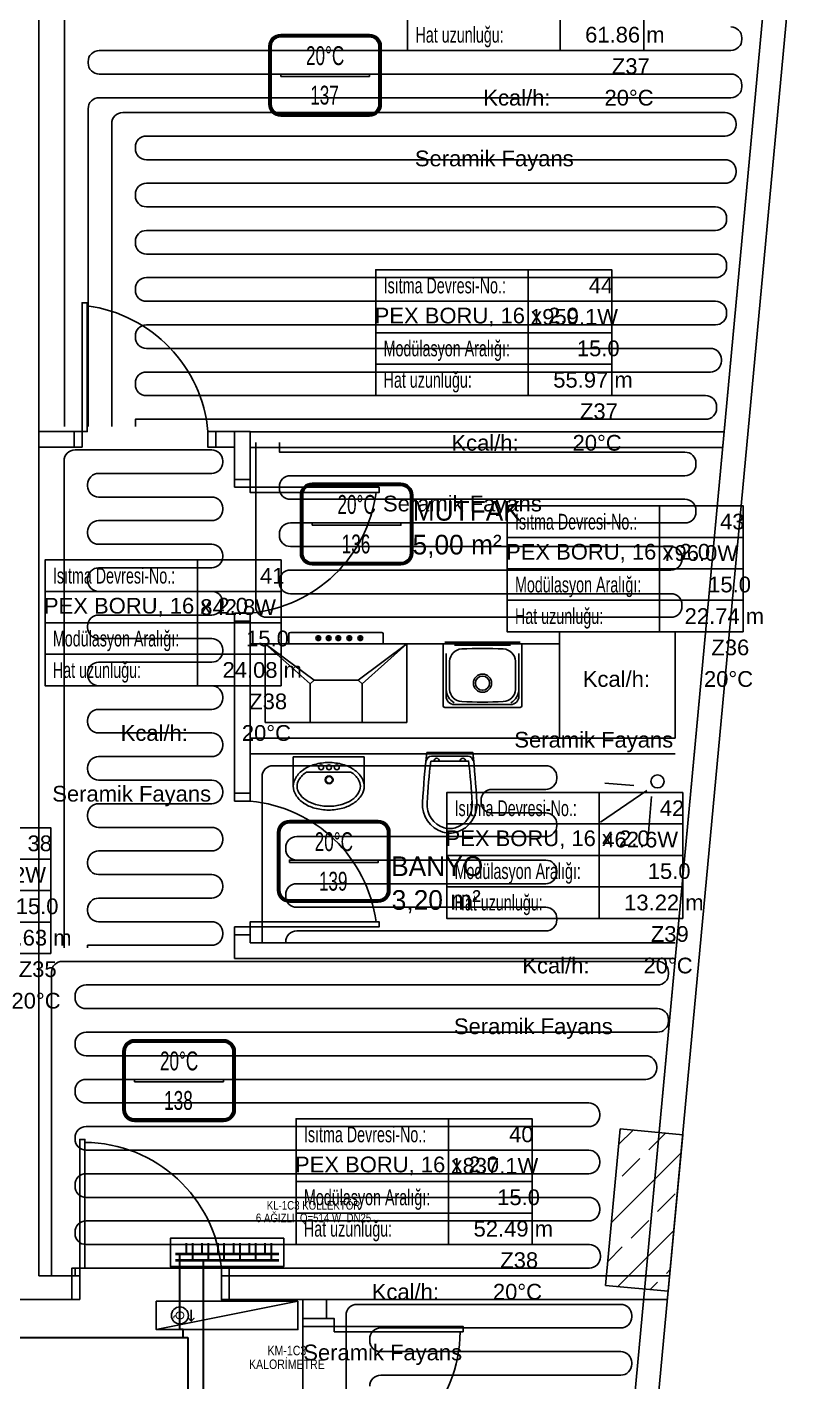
# Model space of a CAD drawing. Header units: centimetres. Extents: x 247996 to 315152, y -468471 to -440326.
# Drawn here: x 286351 to 286843, y -444133 to -443272 of the extents above; entities that cross this region are included whole.
import ezdxf
from ezdxf.enums import TextEntityAlignment as Align

# ---------------------------------------------------------------- set-up
doc = ezdxf.new("R2010")
doc.units = ezdxf.units.CM
doc.linetypes.add('ISITMA DONUS HATTI', pattern=[1.66, 1.57, -0.02, -0.07])
for name, color, linetype in [('SCOTT-MKDU0', 50, 'CONTINUOUS'), ('SCOTT-MTY-ISIKAYBIMAHAL', 2, 'CONTINUOUS'), ('SCOTT-MTY-KALORIMETRE', 6, 'Continuous'), ('SCOTT-MTY-KOLLETÖR', 7, 'CONTINUOUS'), ('SCOTT-MTY-PEX-BORU', 1, 'CONTINUOUS'), ('SCOTT-MTY-RADYATÖR', 2, 'CONTINUOUS'), ('SCOTT-MTY-SAYAC', 3, 'Continuous'), ('SCOTT-MTY-VANA', 1, 'Continuous')]:
    doc.layers.add(name, color=color, linetype=linetype)
doc.layers.add('SCOTT-MTY-ISITMA-DONUS-BORU', color=30, linetype='ISITMA DONUS HATTI', lineweight=30)
doc.layers.add('SCOTT-MTY-ISITMA-GIDIS-BORU', color=10, linetype='CONTINUOUS', lineweight=30)
doc.styles.add('MtXpl_Comic_Sans_MS', font='comic.ttf')
doc.styles.add('MTYCAPLT', font='arial.ttf')
doc.styles.add('ROTAS', font='arial.ttf')

# ---------------------------------------------------------------- blocks, each defined once
blk = doc.blocks.new('T-DOLAP')
blk.add_line((-45, -9), (45, 9))
blk.add_lwpolyline([(-45, -9), (45, -9), (45, 9), (-45, 9)], close=True)
blk = doc.blocks.new('T-KALORIMETRE')
for p, q in [((-10, 0), (-6, 0)), ((6, 0), (10, 0))]:
    blk.add_line(p, q)
blk.add_lwpolyline([(-4, 8), (4, 8), (2, 10), (4, 8), (2, 6)])
blk.add_circle((0, 0), 6)
at = {"style": 'ROTAS'}
blk.add_text('Q', height=6, dxfattribs=at).set_placement((0, 0), align=Align.MIDDLE_CENTER)
blk = doc.blocks.new('MTY-RADYATOR MAHAL0')
at = {"layer": 'SCOTT-MTY-ISIKAYBIMAHAL', "color": 2}
for points in [[(-35.71, 18.44), (-35.71, -18.44, 0.414214), (-28.21, -25.94), (28.21, -25.94, 0.414214), (35.71, -18.44), (35.71, 18.44, 0.414214), (28.21, 25.94), (-28.21, 25.94, 0.414214)], [(-34.21, 18.44), (-34.21, -18.44, 0.414214), (-28.21, -24.44), (28.21, -24.44, 0.414214), (34.21, -18.44), (34.21, 18.44, 0.414214), (28.21, 24.44), (-28.21, 24.44, 0.414214)]]:
    blk.add_lwpolyline(points, format="xyb", close=True, dxfattribs=at)
at = {"layer": 'SCOTT-MTY-ISIKAYBIMAHAL', "color": 4}
for points in [[(-35.21, 18.44), (-35.21, -18.44, 0.414214), (-28.21, -25.44), (28.21, -25.44, 0.414214), (35.21, -18.44), (35.21, 18.44, 0.414214), (28.21, 25.44), (-28.21, 25.44, 0.414214)], [(-34.71, 18.44), (-34.71, -18.44, 0.414214), (-28.21, -24.94), (28.21, -24.94, 0.414214), (34.71, -18.44), (34.71, 18.44, 0.414214), (28.21, 24.94), (-28.21, 24.94, 0.414214)]]:
    blk.add_lwpolyline(points, format="xyb", close=True, dxfattribs=at)
at = {"layer": 'SCOTT-MTY-ISIKAYBIMAHAL', "color": 2}
blk.add_lwpolyline([(-28.21, 0.75), (28.21, 0.75), (28.21, -0.75), (-28.21, -0.75)], close=True, dxfattribs=at)
at = {"layer": 'SCOTT-MTY-ISIKAYBIMAHAL', "color": 1, "style": 'MTYCAPLT', "width": 0.65}
for tag, p in [('MAHAL_001', (-14.86, 29.85)), ('NO_001', (-8.34, 6.72))]:
    blk.add_attdef(tag, p, '', height=12, rotation=359.99998, dxfattribs=at)
at = {"layer": 'SCOTT-MTY-ISIKAYBIMAHAL', "color": 4, "style": 'MTYCAPLT', "width": 0.65}
for tag, p in [('DERECE_001', (-22.83, -18.47)), ('ISIKAYBI_001', (-22.73, -41.1))]:
    blk.add_attdef(tag, p, '', height=12, rotation=359.99998, dxfattribs=at)
blk.add_attdef('ALAN', text='', height=12, rotation=359.99998, dxfattribs=at).set_placement((0, -50), align=Align.MIDDLE_CENTER)
blk = doc.blocks.new('MTY-ETIKET')
at = {"layer": 'SCOTT-MTY-RADYATÖR'}
for p, q in [((2.687, 0), (2.687, 8)), ((-7, 6), (8, 6)), ((-7, 4), (8, 4)), ((-7, 2), (8, 2))]:
    blk.add_line(p, q, dxfattribs=at)
blk.add_lwpolyline([(8, 0), (8, 8), (-7, 8), (-7, 0)], close=True, dxfattribs=at)
at = {"layer": 'SCOTT-MTY-RADYATÖR', "style": 'MTYCAPLT', "width": 0.65}
for s, p in [('Isıtma Devresi-No.:', (-6.5, 7)), ('Modülasyon Aralığı:', (-6.5, 3)), ('Hat uzunluğu:', (-6.5, 1))]:
    blk.add_text(s, height=1, rotation=359.99998, dxfattribs=at).set_placement(p, align=Align.MIDDLE_LEFT)
for tag, p in [('NO1_001', (5.8, 6.5)), ('AR_001', (6.25, 2.5)), ('UZ_001', (6.312, 0.509))]:
    blk.add_attdef(tag, p, '', height=1, rotation=359.99998, dxfattribs=at)
at = {"layer": 'SCOTT-MTY-RADYATÖR', "color": 2, "style": 'MTYCAPLT', "width": 0.65}
for tag, p in [('BORU_001', (-7.069, 4.59)), ('YER_001', (2.898, 4.5))]:
    blk.add_attdef(tag, p, '', height=1, dxfattribs=at)

msp = doc.modelspace()

# ---------------------------------------------------------------- linework, layer by layer
at = {"layer": 'SCOTT-MKDU0', "color": 8, "ltscale": 0.03}
for p, q in [((286455.97, -447327.49), (286843.21, -443160.12)), ((286843.21, -443160.12), (286455.97, -447327.49)), ((286728.64, -444230.95), (286828.2, -443159.51)), ((286743.97, -444065.95), (286828.2, -443159.51)), ((286358.41, -444065.95), (286358.41, -443220.92)), ((286358.41, -443220.92), (286358.41, -444065.95)), ((286358.41, -443529.07), (286381.45, -443529.07)), ((286465.85, -443529.07), (286492.73, -443529.07)), ((286482.73, -443529.07), (286482.73, -443564.54)), ((286492.73, -443529.07), (286492.73, -443567.85)), ((286492.73, -443529.2), (286793.85, -443529.2)), ((286358.41, -443539.07), (286380.85, -443539.07)), ((286465.85, -443539.07), (286482.73, -443539.07)), ((286492.73, -443539.2), (286792.92, -443539.2)), ((286482.73, -443644.54), (286482.73, -443764.07)), ((286492.73, -443644.54), (286492.73, -443764.07)), ((286517.21, -443657.76), (286517.21, -443664.06)), ((286576.21, -443656.76), (286518.21, -443656.76)), ((286535.67, -443659.44), (286535.67, -443658.92)), ((286536.29, -443658.92), (286535.67, -443658.92)), ((286535.67, -443662.01), (286535.67, -443659.44)), ((286535.67, -443662.01), (286536.29, -443662.01)), ((286536.29, -443659.44), (286536.29, -443658.92)), ((286536.29, -443662.01), (286536.29, -443659.44)), ((286542.25, -443659.44), (286542.25, -443658.92)), ((286542.87, -443658.92), (286542.25, -443658.92)), ((286542.25, -443662.01), (286542.25, -443659.44)), ((286542.25, -443662.01), (286542.87, -443662.01)), ((286542.87, -443659.44), (286542.87, -443658.92)), ((286542.87, -443662.01), (286542.87, -443659.44)), ((286548.4, -443659.44), (286548.4, -443658.92)), ((286548.4, -443658.92), (286549.02, -443658.92)), ((286548.4, -443662.01), (286548.4, -443659.44)), ((286548.4, -443662.01), (286549.02, -443662.01)), ((286549.02, -443659.44), (286549.02, -443658.92)), ((286549.02, -443662.01), (286549.02, -443659.44)), ((286555.4, -443658.92), (286556.02, -443658.92)), ((286555.4, -443659.44), (286555.4, -443658.94)), ((286555.4, -443662.01), (286555.4, -443659.44)), ((286555.4, -443662.01), (286556.02, -443662.01)), ((286556.02, -443659.44), (286556.02, -443658.92)), ((286556.02, -443662.01), (286556.02, -443659.44)), ((286562.39, -443658.92), (286563.01, -443658.92)), ((286562.39, -443659.44), (286562.39, -443658.94)), ((286562.39, -443662.01), (286562.39, -443659.44)), ((286562.39, -443662.01), (286563.01, -443662.01)), ((286563.01, -443659.44), (286563.01, -443658.92)), ((286563.01, -443662.01), (286563.01, -443659.44)), ((286577.21, -443664.06), (286577.21, -443657.76)), ((286664.28, -443663.05), (286616.28, -443663.05)), ((286689.11, -443724.07), (286689.11, -443656.39)), ((286689.11, -443656.39), (286762.73, -443656.39)), ((286762.73, -443656.39), (286762.73, -443724.07)), ((286492.73, -443664.07), (286689.11, -443664.07)), ((286689.11, -443664.07), (286492.73, -443664.07)), ((286689.11, -443664.07), (286492.73, -443664.07)), ((286530.72, -443689.56), (286502.22, -443664.06)), ((286502.22, -443664.06), (286533.22, -443687.06)), ((286592.22, -443664.06), (286502.22, -443664.06)), ((286502.22, -443664.06), (286502.22, -443714.06)), ((286561.22, -443687.06), (286592.22, -443664.06)), ((286592.22, -443664.06), (286563.72, -443689.56)), ((286592.22, -443664.06), (286592.22, -443714.06)), ((286615.28, -443664.05), (286615.28, -443703.48)), ((286617.13, -443670.2), (286617.13, -443697.33)), ((286658.13, -443664.9), (286622.43, -443664.9)), ((286663.43, -443697.33), (286663.43, -443670.2)), ((286665.28, -443703.48), (286665.28, -443664.05)), ((286616.28, -443704.48), (286664.28, -443704.48)), ((286622.43, -443702.63), (286658.13, -443702.63)), ((286502.22, -443714.06), (286530.72, -443714.06)), ((286592.22, -443714.06), (286563.72, -443714.06)), ((286492.73, -443724.07), (286762.73, -443724.07)), ((286762.73, -443724.07), (286689.11, -443724.07)), ((286492.73, -443734.07), (286762.73, -443734.07)), ((286520.05, -443735.96), (286565.08, -443735.96)), ((286520.05, -443754.62), (286520.05, -443735.96)), ((286565.08, -443754.62), (286565.08, -443735.96)), ((286492.73, -443744.07), (286492.73, -443764.07)), ((286528.51, -443745.59), (286556.62, -443745.59)), ((286744.77, -443757.26), (286715.19, -443777.47)), ((286736.35, -443754.01), (286717.97, -443752.6)), ((286747.55, -443761.16), (286745.59, -443786.53)), ((286482.73, -443844.07), (286482.73, -443864.07)), ((286492.73, -443840.76), (286492.73, -443854.07)), ((286492.73, -443840.76), (286492.73, -443854.07)), ((286492.73, -443854.07), (286762.73, -443854.07)), ((286482.73, -443864.07), (286762.73, -443864.07)), ((286718.45, -444071.99), (286727.7, -443972.41)), ((286726.77, -443982.41), (286736, -443973.19)), ((286727.7, -443972.41), (286767.53, -443976.12)), ((286745.91, -443985.73), (286756.54, -443975.09)), ((286767.53, -443976.12), (286758.27, -444075.69)), ((286722.17, -444031.92), (286766.46, -443987.63)), ((286729.07, -444002.56), (286740.29, -443991.34)), ((286751.52, -444025.01), (286762.75, -444013.79)), ((286734.68, -444041.85), (286745.91, -444030.63)), ((286726.27, -444072.71), (286761.86, -444037.13)), ((286719.87, -444056.67), (286729.07, -444047.47)), ((286358.41, -444065.95), (286384.35, -444065.95)), ((286358.41, -444065.95), (286384.35, -444065.95)), ((286474.35, -444065.95), (286759.04, -444065.95)), ((286474.35, -444065.95), (286743.97, -444065.95)), ((286757.13, -444064.3), (286759.56, -444061.88)), ((286758.27, -444075.69), (286718.45, -444071.99)), ((286746.81, -444074.62), (286751.52, -444069.92)), ((286317.95, -444080.95), (286384.35, -444080.95)), ((286384.35, -444080.95), (286317.95, -444080.95)), ((286474.35, -444080.95), (286757.64, -444080.95)), ((286526.1, -444080.95), (286474.35, -444080.95)), ((286526.1, -444098.04), (286526.1, -444080.95)), ((286526.1, -444230.95), (286526.1, -444080.95)), ((286541.1, -444093.04), (286541.1, -444080.95))]:
    msp.add_line(p, q, dxfattribs=at)
for points in [[(286385.85, -443529.07), (286389.16, -443529.07), (286389.16, -443447.21), (286385.85, -443447.21)], [(286492.73, -443564.54), (286492.73, -443567.85), (286574.6, -443567.85), (286574.6, -443564.54)], [(286492.73, -443844.07), (286492.73, -443840.76), (286574.6, -443840.76), (286574.6, -443844.07)], [(286384.35, -444060.95), (286387.67, -444060.95), (286387.67, -443979.08), (286384.35, -443979.08)], [(286384.35, -444060.95), (286387.67, -444060.95), (286387.67, -443979.08), (286384.35, -443979.08)], [(286384.35, -444060.95), (286387.67, -444060.95), (286387.67, -443979.08), (286384.35, -443979.08)], [(286546.1, -444098.04), (286546.1, -444101.36), (286627.97, -444101.36), (286627.97, -444098.04)], [(286546.1, -444098.04), (286546.1, -444101.36), (286627.97, -444101.36), (286627.97, -444098.04)], [(286546.1, -444098.04), (286546.1, -444101.36), (286627.97, -444101.36), (286627.97, -444098.04)]]:
    msp.add_lwpolyline(points, close=True, dxfattribs=at)
for points in [[(286385.85, -443539.07), (286380.85, -443539.07), (286380.85, -443529.07), (286385.85, -443529.07), (286385.85, -443539.07)], [(286470.85, -443539.07), (286465.85, -443539.07), (286465.85, -443529.07), (286470.85, -443529.07), (286470.85, -443539.07)], [(286482.73, -443564.54), (286482.73, -443559.54), (286492.73, -443559.54), (286492.73, -443564.54), (286482.73, -443564.54)], [(286482.73, -443649.54), (286482.73, -443644.54), (286492.73, -443644.54), (286492.73, -443649.54), (286482.73, -443649.54)], [(286482.73, -443759.07), (286482.73, -443764.07), (286492.73, -443764.07), (286492.73, -443759.07), (286482.73, -443759.07)], [(286482.73, -443844.07), (286482.73, -443849.07), (286492.73, -443849.07), (286492.73, -443844.07), (286482.73, -443844.07)], [(286384.35, -444080.95), (286379.35, -444080.95), (286379.35, -444060.95), (286384.35, -444060.95), (286384.35, -444080.95)], [(286384.35, -444080.95), (286379.35, -444080.95), (286379.35, -444060.95), (286384.35, -444060.95), (286384.35, -444080.95)], [(286384.35, -444080.95), (286379.35, -444080.95), (286379.35, -444060.95), (286384.35, -444060.95), (286384.35, -444080.95)], [(286479.35, -444080.95), (286474.35, -444080.95), (286474.35, -444060.95), (286479.35, -444060.95), (286479.35, -444080.95)], [(286479.35, -444080.95), (286474.35, -444080.95), (286474.35, -444060.95), (286479.35, -444060.95), (286479.35, -444080.95)], [(286479.35, -444080.95), (286474.35, -444080.95), (286474.35, -444060.95), (286479.35, -444060.95), (286479.35, -444080.95)], [(286526.1, -444098.04), (286526.1, -444093.04), (286546.1, -444093.04), (286546.1, -444098.04), (286526.1, -444098.04)], [(286526.1, -444098.04), (286526.1, -444093.04), (286546.1, -444093.04), (286546.1, -444098.04), (286526.1, -444098.04)], [(286526.1, -444098.04), (286526.1, -444093.04), (286546.1, -444093.04), (286546.1, -444098.04), (286526.1, -444098.04)]]:
    msp.add_lwpolyline(points, dxfattribs=at)
for points in [[(286604.85, -443733.04, 0.01664), (286602.23, -443764.87, 0.351622), (286615.02, -443783.79, 0.068714), (286619.44, -443784.4, 0.068714), (286623.86, -443783.79, 0.351622), (286636.65, -443764.87, 0.01664), (286634.03, -443733.04)], [(286607.42, -443738.6, 0.016866), (286605.11, -443765.06, 0.351778), (286615.83, -443781.03, 0.068022), (286619.44, -443781.52, 0.068022), (286623.05, -443781.03, 0.351778), (286633.77, -443765.06, 0.016866), (286631.46, -443738.6)]]:
    msp.add_lwpolyline(points, format="xyb", close=True, dxfattribs=at)
msp.add_lwpolyline([(286634.31, -443738.49, 0.389191), (286630.96, -443735.41), (286619.44, -443735.41), (286607.92, -443735.41, 0.389191), (286604.57, -443738.49, 0.389191)], format="xyb", dxfattribs=at)
for centre, radius in [((286537.72, -443742.56), 1.56), ((286542.76, -443742.56), 1.56), ((286547.68, -443742.56), 1.56), ((286542.81, -443750.5), 2.52), ((286542.81, -443750.5), 2.12), ((286751.46, -443751.51, 51), 4.14)]:
    msp.add_circle(centre, radius, dxfattribs=at)
for centre, radius, start, end in [((286377.28, -443537.3), 88.95, 5.30809, 82.32526), ((286484.5, -443555.97), 88.95, 275.30809, 352.32526), ((286518.21, -443657.76), 1, 90, 180), ((286535.95, -443660.45), 1.54, 100.53795, 259.42462), ((286535.95, -443660.45), 1.54, 282.62331, 77.3765), ((286542.54, -443660.45), 1.54, 100.53795, 259.42462), ((286542.54, -443660.45), 1.54, 282.62331, 77.3765), ((286548.69, -443660.45), 1.54, 100.53795, 259.42462), ((286548.69, -443660.45), 1.54, 282.62331, 77.3765), ((286555.68, -443660.45), 1.54, 100.53795, 259.42462), ((286555.68, -443660.45), 1.54, 282.62331, 77.3765), ((286562.67, -443660.45), 1.54, 100.53795, 259.42462), ((286562.67, -443660.45), 1.54, 282.62331, 77.3765), ((286576.21, -443657.76), 1, 0, 90), ((286540.05, -443763.94), 24.08, 105.51757, 123.83466), ((286542.57, -443772.99), 33.47, 90, 105.51757), ((286542.57, -443772.99), 33.47, 74.48243, 90), ((286545.08, -443763.94), 24.08, 56.16534, 74.48243), ((286611.14, -443738.6), 1.78, 0, 180), ((286627.75, -443738.6), 1.78, 0, 180), ((286530.38, -443754.62), 10.33, 148.28659, 180), ((286536.22, -443758.22), 17.19, 123.83466, 148.28659), ((286536.22, -443758.22), 14.8, 121.37674, 148.28659), ((286548.91, -443758.22), 14.8, 31.71341, 58.62326), ((286548.91, -443758.22), 17.19, 31.71341, 56.16534), ((286554.75, -443754.62), 10.33, 0, 31.71341), ((286530.38, -443754.62), 10.33, 180, 211.71341), ((286530.38, -443754.62), 7.93, 148.28659, 180), ((286530.38, -443754.62), 7.93, 180, 211.71341), ((286554.75, -443754.62), 7.93, 0, 31.71341), ((286554.75, -443754.62), 7.93, 328.28659, 0), ((286554.75, -443754.62), 10.33, 328.28659, 0), ((286484.5, -443852.64), 88.95, 7.67474, 84.69191), ((286536.22, -443751.01), 17.19, 211.71341, 236.16534), ((286536.22, -443751.01), 14.8, 211.71341, 236.16534), ((286540.05, -443745.29), 24.08, 236.16534, 254.48243), ((286540.05, -443745.29), 21.68, 236.16534, 254.48243), ((286542.57, -443736.24), 31.07, 254.48243, 270), ((286542.57, -443736.24), 31.07, 270, 285.51757), ((286545.08, -443745.29), 21.68, 285.51757, 303.83466), ((286545.08, -443745.29), 24.08, 285.51757, 303.83466), ((286548.91, -443751.01), 14.8, 303.83466, 328.28659), ((286548.91, -443751.01), 17.19, 303.83466, 328.28659), ((286542.57, -443736.24), 33.47, 254.48243, 270), ((286542.57, -443736.24), 33.47, 270, 285.51757), ((286387.1, -444068.61), 87.59, 5.01909, 89.63134), ((286387.1, -444068.61), 87.59, 5.01909, 89.63134), ((286387.1, -444068.61), 87.59, 5.01909, 89.63134), ((286538.44, -444100.79), 87.59, 275.01909, 359.63134), ((286538.44, -444100.79), 87.59, 275.01909, 359.63134), ((286538.44, -444100.79), 87.59, 275.01909, 359.63134)]:
    msp.add_arc(centre, radius, start, end, dxfattribs=at)
for centre, major_axis, start_param, end_param in [((286627.4, -443675.31), (5.66, -5.66), 2.395934, 3.900021), ((286640.28, -443999.3), (332.25, 0), 1.531058, 1.610536), ((286653.16, -443675.31), (5.66, -5.66), 0.812368, 2.316455), ((286951.53, -443684.05), (-234.94, -234.94), 5.470817, 5.524757), ((286329.03, -443684.05), (234.94, -234.94), 0.758428, 0.812368), ((286640.28, -443689.05), (-4.07, -4.07), 3.926991, 10.210176), ((286640.28, -443689.05), (-3.18, -3.18), 3.926991, 10.210176), ((286622.43, -443697.33), (-3.75, -3.75), 5.497787, 7.068583), ((286627.28, -443692.81), (-7.14, -7.14), 5.524757, 6.541187), ((286627.4, -443692.8), (-5.66, -5.66), 5.524757, 7.028844), ((286653.16, -443692.8), (-5.66, -5.66), 0.825137, 2.329224), ((286658.13, -443697.33), (3.75, -3.75), -0.785398, 0.785398), ((286653.28, -443692.81), (7.14, -7.14), -0.258001, 0.758428), ((286616.28, -443703.48), (0.707, -0.707), 3.926991, 5.497787), ((286640.28, -443368.8), (332.25, 0), 4.67265, 4.752129), ((286664.28, -443703.48), (0.707, -0.707), -0.785398, 0.785398)]:
    msp.add_ellipse(centre, major_axis=major_axis, ratio=1, start_param=start_param, end_param=end_param, dxfattribs=at)
at = {"layer": 'SCOTT-MKDU0', "color": 8, "ltscale": 0.03, "invisible_edges": 4}
for points in [[(286533.22, -443687.06), (286561.22, -443687.06), (286563.72, -443689.56), (286530.72, -443689.56)], [(286563.72, -443714.06), (286530.72, -443714.06), (286530.72, -443689.56), (286563.72, -443689.56)]]:
    msp.add_3dface(points, dxfattribs=at)
at = {"layer": 'SCOTT-MTY-ISITMA-DONUS-BORU', "const_width": 1.6}
msp.add_lwpolyline([(286511, -444052), (286445, -444052)], dxfattribs=at)
at = {"layer": 'SCOTT-MTY-ISITMA-DONUS-BORU'}
for points in [[(286452, -444045), (286452, -444052)], [(286462, -444045), (286462, -444052)], [(286472, -444045), (286472, -444052)], [(286482, -444045), (286482, -444052)], [(286492, -444045), (286492, -444052)], [(286502, -444045), (286502, -444052)], [(286448, -444082), (286448, -444052)], [(286448, -444100), (286448, -444082)], [(286450, -444105), (286450, -444100), (286448, -444100)], [(286153, -444105), (286450, -444105)], [(286450, -444105), (286453, -444105), (286453, -444211)]]:
    msp.add_lwpolyline(points, dxfattribs=at)
at = {"layer": 'SCOTT-MTY-ISITMA-GIDIS-BORU'}
for points in [[(286456, -444045), (286456, -444056)], [(286466, -444045), (286466, -444056)], [(286476, -444045), (286476, -444056)], [(286486, -444045), (286486, -444056)], [(286496, -444045), (286496, -444056)], [(286506, -444045), (286506, -444056)], [(286463, -444082), (286463, -444056)], [(286463, -444100), (286463, -444082)], [(286440, -444205), (286463, -444205), (286463, -444100)]]:
    msp.add_lwpolyline(points, dxfattribs=at)
at = {"layer": 'SCOTT-MTY-ISITMA-GIDIS-BORU', "const_width": 1.6}
msp.add_lwpolyline([(286511, -444056), (286445, -444056)], dxfattribs=at)
at = {"layer": 'SCOTT-MTY-KOLLETÖR'}
msp.add_lwpolyline([(286514, -444042), (286442, -444042), (286442, -444060), (286514, -444060)], close=True, dxfattribs=at)
at = {"layer": 'SCOTT-MTY-PEX-BORU'}
for points in [[(286374.7, -443525.95), (286374.7, -443239.46, -0.414214)], [(286798.08, -443271.82, -0.414214), (286805.08, -443278.82), (286805.08, -443279.82, -0.414214), (286798.08, -443286.82), (286396.7, -443286.82, 0.414214), (286389.7, -443293.82), (286389.7, -443294.82, 0.414214), (286396.7, -443301.82), (286798.08, -443301.82, -0.414214), (286805.08, -443308.82), (286805.08, -443309.82, -0.414214), (286798.08, -443316.82), (286396.7, -443316.82, 0.414214), (286389.7, -443323.82), (286389.7, -443525.95)], [(286404.7, -443525.95), (286404.7, -443333.24, -0.414214), (286411.7, -443326.24), (286794.37, -443326.24, -0.414214), (286801.37, -443333.24), (286801.37, -443334.24, -0.414214), (286794.37, -443341.24), (286426.7, -443341.24, 0.414214), (286419.7, -443348.24), (286419.7, -443349.24, 0.414214), (286426.7, -443356.24), (286794.37, -443356.24, -0.414214), (286801.37, -443363.24), (286801.37, -443364.24, -0.414214), (286794.37, -443371.24), (286426.7, -443371.24, 0.414214), (286419.7, -443378.24), (286419.7, -443379.24, 0.414214), (286426.7, -443386.24), (286788.35, -443386.24, -0.414214), (286795.35, -443393.24), (286795.35, -443394.24, -0.414214), (286788.35, -443401.24), (286426.7, -443401.24, 0.414214), (286419.7, -443408.24), (286419.7, -443409.24, 0.414214), (286426.7, -443416.24), (286788.35, -443416.24, -0.414214), (286795.35, -443423.24), (286795.35, -443424.24, -0.414214), (286788.35, -443431.24), (286426.7, -443431.24, 0.414214), (286419.7, -443438.24), (286419.7, -443439.24, 0.414214), (286426.7, -443446.24), (286788.35, -443446.24, -0.414214), (286795.35, -443453.24), (286795.35, -443454.24, -0.414214), (286788.35, -443461.24), (286426.7, -443461.24, 0.414214), (286419.7, -443468.24), (286419.7, -443469.24, 0.414214), (286426.7, -443476.24), (286785.11, -443476.24, -0.414214), (286792.11, -443483.24), (286792.11, -443484.24, -0.414214), (286785.11, -443491.24), (286426.7, -443491.24, 0.414214), (286419.7, -443498.24), (286419.7, -443499.24, 0.414214), (286426.7, -443506.24), (286782.01, -443506.24, -0.414214), (286789.01, -443513.24), (286789.01, -443514.24, -0.414214), (286782.01, -443521.24), (286419.7, -443521.24), (286419.7, -443525.95)], [(286374.38, -443857.37), (286374.38, -443547.72, -0.414214), (286381.38, -443540.72), (286468.23, -443540.72, -0.414214), (286475.23, -443547.72), (286475.23, -443548.72, -0.414214), (286468.23, -443555.72), (286396.38, -443555.72, 0.414214), (286389.38, -443562.72), (286389.38, -443563.72, 0.414214), (286396.38, -443570.72), (286468.23, -443570.72, -0.414214), (286475.23, -443577.72), (286475.23, -443578.72, -0.414214), (286468.23, -443585.72), (286396.38, -443585.72, 0.414214), (286389.38, -443592.72), (286389.38, -443593.72, 0.414214), (286396.38, -443600.72), (286468.23, -443600.72, -0.414214), (286475.23, -443607.72), (286475.23, -443608.72, -0.414214), (286468.23, -443615.72), (286396.38, -443615.72, 0.414214), (286389.38, -443622.72), (286389.38, -443623.72, 0.414214), (286396.38, -443630.72), (286468.23, -443630.72, -0.414214), (286475.23, -443637.72), (286475.23, -443638.72, -0.414214), (286468.23, -443645.72), (286396.38, -443645.72, 0.414214), (286389.38, -443652.72), (286389.38, -443653.72, 0.414214), (286396.38, -443660.72), (286468.23, -443660.72, -0.414214), (286475.23, -443667.72), (286475.23, -443668.72, -0.414214), (286468.23, -443675.72), (286396.38, -443675.72, 0.414214), (286389.38, -443682.72), (286389.38, -443683.72, 0.414214), (286396.38, -443690.72), (286468.23, -443690.72, -0.414214), (286475.23, -443697.72), (286475.23, -443698.72, -0.414214), (286468.23, -443705.72), (286396.38, -443705.72, 0.414214), (286389.38, -443712.72), (286389.38, -443713.72, 0.414214), (286396.38, -443720.72), (286468.23, -443720.72, -0.414214), (286475.23, -443727.72), (286475.23, -443728.72, -0.414214), (286468.23, -443735.72), (286396.38, -443735.72, 0.414214), (286389.38, -443742.72), (286389.38, -443743.72, 0.414214), (286396.38, -443750.72), (286468.23, -443750.72, -0.414214), (286475.23, -443757.72), (286475.23, -443758.72, -0.414214), (286468.23, -443765.72), (286396.38, -443765.72, 0.414214), (286389.38, -443772.72), (286389.38, -443773.72, 0.414214), (286396.38, -443780.72), (286468.23, -443780.72, -0.414214), (286475.23, -443787.72), (286475.23, -443788.72, -0.414214), (286468.23, -443795.72), (286396.38, -443795.72, 0.414214), (286389.38, -443802.72), (286389.38, -443803.72, 0.414214), (286396.38, -443810.72), (286468.23, -443810.72, -0.414214), (286475.23, -443817.72), (286475.23, -443818.72, -0.414214), (286468.23, -443825.72), (286396.38, -443825.72, 0.414214), (286389.38, -443832.72), (286389.38, -443833.72, 0.414214), (286396.38, -443840.72), (286468.23, -443840.72, -0.414214), (286475.23, -443847.72), (286475.23, -443848.72, -0.414214), (286468.23, -443855.72), (286389.38, -443855.72), (286389.38, -443857.37)], [(286496.2, -443536.07), (286496.2, -443640.17, 0.414214), (286503.2, -443647.17), (286760, -443647.17, 0.414214), (286767, -443640.17), (286767, -443639.17, 0.414214), (286760, -443632.17), (286518.2, -443632.17, -0.414214), (286511.2, -443625.17), (286511.2, -443624.17, -0.414214), (286518.2, -443617.17), (286760, -443617.17, 0.414214), (286767, -443610.17), (286767, -443609.17, 0.414214), (286760, -443602.17), (286518.2, -443602.17, -0.414214), (286511.2, -443595.17), (286511.2, -443594.17, -0.414214), (286518.2, -443587.17), (286768.92, -443587.17, 0.414214), (286775.92, -443580.17), (286775.92, -443579.17, 0.414214), (286768.92, -443572.17), (286518.2, -443572.17, -0.414214), (286511.2, -443565.17), (286511.2, -443564.17, -0.414214), (286518.2, -443557.17), (286768.92, -443557.17, 0.414214), (286775.92, -443550.17), (286775.92, -443549.17, 0.414214), (286768.92, -443542.17), (286511.2, -443542.17), (286511.2, -443536.07)], [(286500.23, -443854.07), (286500.23, -443748.57, -0.414214), (286507.23, -443741.57), (286680.51, -443741.57, -0.414214), (286687.51, -443748.57), (286687.51, -443749.57, -0.414214), (286680.51, -443756.57), (286646.38, -443756.57, 0.414214), (286639.38, -443763.57), (286639.38, -443764.57, 0.414214), (286646.38, -443771.57), (286680.51, -443771.57, -0.414214), (286687.51, -443778.57), (286687.51, -443779.57, -0.414214), (286680.51, -443786.57), (286522.23, -443786.57, 0.414214), (286515.23, -443793.57), (286515.23, -443794.57, 0.414214), (286522.23, -443801.57), (286680.51, -443801.57, -0.414214), (286687.51, -443808.57), (286687.51, -443809.57, -0.414214), (286680.51, -443816.57), (286522.23, -443816.57, 0.414214), (286515.23, -443823.57), (286515.23, -443824.57, 0.414214), (286522.23, -443831.57), (286680.51, -443831.57, -0.414214), (286687.51, -443838.57), (286687.51, -443839.57, -0.414214), (286680.51, -443846.57), (286522.23, -443846.57, 0.414214), (286515.23, -443853.57), (286515.23, -443854.07)], [(286366.4, -444065.95), (286366.4, -443872.95, -0.414214), (286373.4, -443865.95), (286751.47, -443865.95, -0.414214), (286758.47, -443872.95), (286758.47, -443873.95, -0.414214), (286751.47, -443880.95), (286388.4, -443880.95, 0.414214), (286381.4, -443887.95), (286381.4, -443888.95, 0.414214), (286388.4, -443895.95), (286751.47, -443895.95, -0.414214), (286758.47, -443902.95), (286758.47, -443903.95, -0.414214), (286751.47, -443910.95), (286388.4, -443910.95, 0.414214), (286381.4, -443917.95), (286381.4, -443918.95, 0.414214), (286388.4, -443925.95), (286743.96, -443925.95, -0.414214), (286750.96, -443932.95), (286750.96, -443933.95, -0.414214), (286743.96, -443940.95), (286388.4, -443940.95, 0.414214), (286381.4, -443947.95), (286381.4, -443948.95, 0.414214), (286388.4, -443955.95), (286707.74, -443955.95, -0.414214), (286714.74, -443962.95), (286714.74, -443963.95, -0.414214), (286707.74, -443970.95), (286388.4, -443970.95, 0.414214), (286381.4, -443977.95), (286381.4, -443978.95, 0.414214), (286388.4, -443985.95), (286707.74, -443985.95, -0.414214), (286714.74, -443992.95), (286714.74, -443993.95, -0.414214), (286707.74, -444000.95), (286388.4, -444000.95, 0.414214), (286381.4, -444007.95), (286381.4, -444008.95, 0.414214), (286388.4, -444015.95), (286707.74, -444015.95, -0.414214), (286714.74, -444022.95), (286714.74, -444023.95, -0.414214), (286707.74, -444030.95), (286388.4, -444030.95, 0.414214), (286381.4, -444037.95), (286381.4, -444038.95, 0.414214), (286388.4, -444045.95), (286708.2, -444045.95, -0.414214), (286715.2, -444052.95), (286715.2, -444053.95, -0.414214), (286708.2, -444060.95), (286381.4, -444060.95), (286381.4, -444065.95)], [(286553.6, -444783.22), (286553.6, -444091.02, -0.414214), (286560.6, -444084.02), (286728.08, -444084.02, -0.414214), (286735.08, -444091.02), (286735.08, -444092.02, -0.414214), (286728.08, -444099.02), (286575.6, -444099.02, 0.414214), (286568.6, -444106.02), (286568.6, -444107.02, 0.414214), (286575.6, -444114.02), (286728.08, -444114.02, -0.414214), (286735.08, -444121.02), (286735.08, -444122.02, -0.414214), (286728.08, -444129.02), (286575.6, -444129.02, 0.414214), (286568.6, -444136.02)]]:
    msp.add_lwpolyline(points, format="xyb", dxfattribs=at)

# ---------------------------------------------------------------- block references
at = {"layer": 'SCOTT-MTY-KALORIMETRE', "xscale": 0.9, "yscale": 0.9, "rotation": 270}
msp.add_blockref('T-KALORIMETRE', (286448, -444091), dxfattribs=at)
at = {"layer": 'SCOTT-MTY-SAYAC', "rotation": 180}
msp.add_blockref('T-DOLAP', (286478, -444091), dxfattribs=at)
at = {"layer": 'SCOTT-MTY-VANA'}
ref = msp.add_blockref('MTY-ETIKET', (286662.71, -443286.82), dxfattribs=dict(at, xscale=10, yscale=10))
ref.add_attrib('UZ_001', '61.86 m', (286705.48, -443281.76), dxfattribs={"layer": 'SCOTT-MTY-RADYATÖR', "height": 10, "rotation": 359.99998, "style": 'MTYCAPLT'})
ref.add_attrib('AR_001', '15.0', (286720.47, -443261.76), dxfattribs={"layer": 'SCOTT-MTY-RADYATÖR', "height": 10, "rotation": 359.99998, "style": 'MTYCAPLT'})
ref.add_attrib('NO1_001', '45', (286727.97, -443221.74), dxfattribs={"layer": 'SCOTT-MTY-RADYATÖR', "height": 10, "rotation": 359.99998, "style": 'MTYCAPLT'})
ref.add_attrib('BORU_001', 'PEX BORU, 16 x 2.0', (286592.02, -443240.92), dxfattribs={"layer": 'SCOTT-MTY-RADYATÖR', "height": 10, "style": 'MTYCAPLT'})
ref.add_attrib('NO_001', 'Z37', (286722.47, -443301.75), dxfattribs={"layer": 'SCOTT-MTY-RADYATÖR', "height": 10, "style": 'MTYCAPLT'})
ref.add_attrib('DERECE_001', '20%%DC', (286717.78, -443321.82), dxfattribs={"layer": 'SCOTT-MTY-RADYATÖR', "height": 10, "style": 'MTYCAPLT'})
ref.add_attrib('KCAL/H:_001', 'Kcal/h:', (286640.78, -443321.82), dxfattribs={"layer": 'SCOTT-MTY-RADYATÖR', "height": 10, "style": 'MTYCAPLT'})
ref.add_attrib('MALZEMECINSI_001', 'Seramik Fayans', (286597.3, -443360.44), dxfattribs={"layer": 'SCOTT-MTY-RADYATÖR', "height": 10, "style": 'MTYCAPLT'})
ref.add_attrib('YER_001', '2165.1W', (286691.44, -443241.76), dxfattribs={"layer": 'SCOTT-MTY-RADYATÖR', "height": 10, "style": 'MTYCAPLT'})
ref = msp.add_blockref('MTY-RADYATOR MAHAL0', (286540.24, -443302.57), dxfattribs=dict(at, xscale=-1, rotation=180))
ref.add_attrib('DERECE_001', '20%%DC', (286528.12, -443296.1), dxfattribs={"layer": 'SCOTT-MTY-ISIKAYBIMAHAL', "color": 4, "height": 12, "rotation": 0.00002, "style": 'MTYCAPLT', "width": 0.65})
ref.add_attrib('NO_001', '137', (286530.8, -443321.21), dxfattribs={"layer": 'SCOTT-MTY-ISIKAYBIMAHAL', "color": 1, "height": 12, "rotation": 0.00002, "style": 'MTYCAPLT', "width": 0.65})
ref = msp.add_blockref('MTY-ETIKET', (286642.45, -443506.24), dxfattribs=dict(at, xscale=10, yscale=10))
ref.add_attrib('UZ_001', '55.97 m', (286685.23, -443501.18), dxfattribs={"layer": 'SCOTT-MTY-RADYATÖR', "height": 10, "rotation": 359.99998, "style": 'MTYCAPLT'})
ref.add_attrib('AR_001', '15.0', (286700.22, -443481.18), dxfattribs={"layer": 'SCOTT-MTY-RADYATÖR', "height": 10, "rotation": 359.99998, "style": 'MTYCAPLT'})
ref.add_attrib('NO1_001', '44', (286707.79, -443441.24), dxfattribs={"layer": 'SCOTT-MTY-RADYATÖR', "height": 10, "rotation": 359.99998, "style": 'MTYCAPLT'})
ref.add_attrib('BORU_001', 'PEX BORU, 16 x 2.0', (286571.76, -443460.34), dxfattribs={"layer": 'SCOTT-MTY-RADYATÖR', "height": 10, "style": 'MTYCAPLT'})
ref.add_attrib('NO_001', 'Z37', (286702.22, -443521.17), dxfattribs={"layer": 'SCOTT-MTY-RADYATÖR', "height": 10, "style": 'MTYCAPLT'})
ref.add_attrib('DERECE_001', '20%%DC', (286697.52, -443541.24), dxfattribs={"layer": 'SCOTT-MTY-RADYATÖR', "height": 10, "style": 'MTYCAPLT'})
ref.add_attrib('KCAL/H:_001', 'Kcal/h:', (286620.53, -443541.24), dxfattribs={"layer": 'SCOTT-MTY-RADYATÖR', "height": 10, "style": 'MTYCAPLT'})
ref.add_attrib('MALZEMECINSI_001', 'Seramik Fayans', (286577.05, -443579.86), dxfattribs={"layer": 'SCOTT-MTY-RADYATÖR', "height": 10, "style": 'MTYCAPLT'})
ref.add_attrib('YER_001', '1959.1W', (286670.47, -443461.18), dxfattribs={"layer": 'SCOTT-MTY-RADYATÖR', "height": 10, "style": 'MTYCAPLT'})
ref = msp.add_blockref('MTY-RADYATOR MAHAL0', (286560.25, -443587.92), dxfattribs=dict(at, xscale=-1, rotation=180))
ref.add_attrib('DERECE_001', '20%%DC', (286548.13, -443581.45), dxfattribs={"layer": 'SCOTT-MTY-ISIKAYBIMAHAL', "color": 4, "height": 12, "rotation": 0.00002, "style": 'MTYCAPLT', "width": 0.65})
ref.add_attrib('NO_001', '136', (286550.82, -443606.56), dxfattribs={"layer": 'SCOTT-MTY-ISIKAYBIMAHAL', "color": 1, "height": 12, "rotation": 0.00002, "style": 'MTYCAPLT', "width": 0.65})
ref = msp.add_blockref('MTY-ETIKET', (286725.92, -443656.39), dxfattribs=dict(at, xscale=10, yscale=10))
ref.add_attrib('UZ_001', '22.74 m', (286768.7, -443651.4), dxfattribs={"layer": 'SCOTT-MTY-RADYATÖR', "height": 10, "rotation": 359.99998, "style": 'MTYCAPLT'})
ref.add_attrib('AR_001', '15.0', (286783.68, -443631.32), dxfattribs={"layer": 'SCOTT-MTY-RADYATÖR', "height": 10, "rotation": 359.99998, "style": 'MTYCAPLT'})
ref.add_attrib('NO1_001', '43', (286791.24, -443591.32), dxfattribs={"layer": 'SCOTT-MTY-RADYATÖR', "height": 10, "rotation": 359.99998, "style": 'MTYCAPLT'})
ref.add_attrib('BORU_001', 'PEX BORU, 16 x 2.0', (286655.23, -443610.49), dxfattribs={"layer": 'SCOTT-MTY-RADYATÖR', "height": 10, "style": 'MTYCAPLT'})
ref.add_attrib('NO_001', 'Z36', (286785.69, -443671.32), dxfattribs={"layer": 'SCOTT-MTY-RADYATÖR', "height": 10, "style": 'MTYCAPLT'})
ref.add_attrib('DERECE_001', '20%%DC', (286780.99, -443691.39), dxfattribs={"layer": 'SCOTT-MTY-RADYATÖR', "height": 10, "style": 'MTYCAPLT'})
ref.add_attrib('KCAL/H:_001', 'Kcal/h:', (286704, -443691.39), dxfattribs={"layer": 'SCOTT-MTY-RADYATÖR', "height": 10, "style": 'MTYCAPLT'})
ref.add_attrib('MALZEMECINSI_001', 'Seramik Fayans', (286660.52, -443730), dxfattribs={"layer": 'SCOTT-MTY-RADYATÖR', "height": 10, "style": 'MTYCAPLT'})
ref.add_attrib('YER_001', '796.0W', (286754.49, -443611.32), dxfattribs={"layer": 'SCOTT-MTY-RADYATÖR', "height": 10, "style": 'MTYCAPLT'})
ref = msp.add_blockref('MTY-ETIKET', (286432.3, -443690.72), dxfattribs=dict(at, xscale=10, yscale=10))
ref.add_attrib('UZ_001', '24.08 m', (286475.08, -443685.66), dxfattribs={"layer": 'SCOTT-MTY-RADYATÖR', "height": 10, "rotation": 359.99998, "style": 'MTYCAPLT'})
ref.add_attrib('AR_001', '15.0', (286490.07, -443665.66), dxfattribs={"layer": 'SCOTT-MTY-RADYATÖR', "height": 10, "rotation": 359.99998, "style": 'MTYCAPLT'})
ref.add_attrib('NO1_001', '41', (286498.87, -443625.74), dxfattribs={"layer": 'SCOTT-MTY-RADYATÖR', "height": 10, "rotation": 359.99998, "style": 'MTYCAPLT'})
ref.add_attrib('BORU_001', 'PEX BORU, 16 x 2.0', (286361.61, -443644.82), dxfattribs={"layer": 'SCOTT-MTY-RADYATÖR', "height": 10, "style": 'MTYCAPLT'})
ref.add_attrib('NO_001', 'Z38', (286492.06, -443705.65), dxfattribs={"layer": 'SCOTT-MTY-RADYATÖR', "height": 10, "style": 'MTYCAPLT'})
ref.add_attrib('DERECE_001', '20%%DC', (286487.37, -443725.72), dxfattribs={"layer": 'SCOTT-MTY-RADYATÖR', "height": 10, "style": 'MTYCAPLT'})
ref.add_attrib('KCAL/H:_001', 'Kcal/h:', (286410.38, -443725.72), dxfattribs={"layer": 'SCOTT-MTY-RADYATÖR', "height": 10, "style": 'MTYCAPLT'})
ref.add_attrib('MALZEMECINSI_001', 'Seramik Fayans', (286366.9, -443764.34), dxfattribs={"layer": 'SCOTT-MTY-RADYATÖR', "height": 10, "style": 'MTYCAPLT'})
ref.add_attrib('YER_001', '842.8W', (286460.94, -443645.66), dxfattribs={"layer": 'SCOTT-MTY-RADYATÖR', "height": 10, "style": 'MTYCAPLT'})
ref = msp.add_blockref('MTY-ETIKET', (286687.51, -443838.57), dxfattribs=dict(at, xscale=10, yscale=10))
ref.add_attrib('UZ_001', '13.22 m', (286730.28, -443833.51), dxfattribs={"layer": 'SCOTT-MTY-RADYATÖR', "height": 10, "rotation": 359.99998, "style": 'MTYCAPLT'})
ref.add_attrib('AR_001', '15.0', (286745.27, -443813.51), dxfattribs={"layer": 'SCOTT-MTY-RADYATÖR', "height": 10, "rotation": 359.99998, "style": 'MTYCAPLT'})
ref.add_attrib('NO1_001', '42', (286752.89, -443773.59), dxfattribs={"layer": 'SCOTT-MTY-RADYATÖR', "height": 10, "rotation": 359.99998, "style": 'MTYCAPLT'})
ref.add_attrib('BORU_001', 'PEX BORU, 16 x 2.0', (286616.81, -443792.67), dxfattribs={"layer": 'SCOTT-MTY-RADYATÖR', "height": 10, "style": 'MTYCAPLT'})
ref.add_attrib('NO_001', 'Z39', (286747.26, -443853.51), dxfattribs={"layer": 'SCOTT-MTY-RADYATÖR', "height": 10, "style": 'MTYCAPLT'})
ref.add_attrib('DERECE_001', '20%%DC', (286742.58, -443873.57), dxfattribs={"layer": 'SCOTT-MTY-RADYATÖR', "height": 10, "style": 'MTYCAPLT'})
ref.add_attrib('KCAL/H:_001', 'Kcal/h:', (286665.58, -443873.57), dxfattribs={"layer": 'SCOTT-MTY-RADYATÖR', "height": 10, "style": 'MTYCAPLT'})
ref.add_attrib('MALZEMECINSI_001', 'Seramik Fayans', (286622.1, -443912.19), dxfattribs={"layer": 'SCOTT-MTY-RADYATÖR', "height": 10, "style": 'MTYCAPLT'})
ref.add_attrib('YER_001', '462.6W', (286716.39, -443793.51), dxfattribs={"layer": 'SCOTT-MTY-RADYATÖR', "height": 10, "style": 'MTYCAPLT'})
ref = msp.add_blockref('MTY-ETIKET', (286285.91, -443860.95), dxfattribs=dict(at, xscale=10, yscale=10))
ref.add_attrib('UZ_001', '12.63 m', (286328.68, -443855.88), dxfattribs={"layer": 'SCOTT-MTY-RADYATÖR', "height": 10, "rotation": 359.99998, "style": 'MTYCAPLT'})
ref.add_attrib('AR_001', '15.0', (286343.67, -443835.89), dxfattribs={"layer": 'SCOTT-MTY-RADYATÖR', "height": 10, "rotation": 359.99998, "style": 'MTYCAPLT'})
ref.add_attrib('NO1_001', '38', (286351.21, -443795.88), dxfattribs={"layer": 'SCOTT-MTY-RADYATÖR', "height": 10, "rotation": 359.99998, "style": 'MTYCAPLT'})
ref.add_attrib('BORU_001', 'PEX BORU, 16 x 2.0', (286215.22, -443815.05), dxfattribs={"layer": 'SCOTT-MTY-RADYATÖR', "height": 10, "style": 'MTYCAPLT'})
ref.add_attrib('NO_001', 'Z35', (286345.62, -443875.88), dxfattribs={"layer": 'SCOTT-MTY-RADYATÖR', "height": 10, "style": 'MTYCAPLT'})
ref.add_attrib('DERECE_001', '20%%DC', (286340.98, -443895.95), dxfattribs={"layer": 'SCOTT-MTY-RADYATÖR', "height": 10, "style": 'MTYCAPLT'})
ref.add_attrib('KCAL/H:_001', 'Kcal/h:', (286263.98, -443895.95), dxfattribs={"layer": 'SCOTT-MTY-RADYATÖR', "height": 10, "style": 'MTYCAPLT'})
ref.add_attrib('MALZEMECINSI_001', 'Seramik Fayans', (286220.5, -443934.57), dxfattribs={"layer": 'SCOTT-MTY-RADYATÖR', "height": 10, "style": 'MTYCAPLT'})
ref.add_attrib('YER_001', '442.2W', (286314.79, -443815.97), dxfattribs={"layer": 'SCOTT-MTY-RADYATÖR', "height": 10, "style": 'MTYCAPLT'})
ref = msp.add_blockref('MTY-RADYATOR MAHAL0', (286545.76, -443802.32), dxfattribs=dict(at, xscale=-1, rotation=180))
ref.add_attrib('DERECE_001', '20%%DC', (286533.64, -443795.85), dxfattribs={"layer": 'SCOTT-MTY-ISIKAYBIMAHAL', "color": 4, "height": 12, "rotation": 0.00002, "style": 'MTYCAPLT', "width": 0.65})
ref.add_attrib('NO_001', '139', (286536.31, -443820.96), dxfattribs={"layer": 'SCOTT-MTY-ISIKAYBIMAHAL', "color": 1, "height": 12, "rotation": 0.00002, "style": 'MTYCAPLT', "width": 0.65})
ref = msp.add_blockref('MTY-RADYATOR MAHAL0', (286447.45, -443941.7), dxfattribs=dict(at, xscale=-1, rotation=180))
ref.add_attrib('DERECE_001', '20%%DC', (286435.33, -443935.23), dxfattribs={"layer": 'SCOTT-MTY-ISIKAYBIMAHAL', "color": 4, "height": 12, "rotation": 0.00002, "style": 'MTYCAPLT', "width": 0.65})
ref.add_attrib('NO_001', '138', (286438, -443960.34), dxfattribs={"layer": 'SCOTT-MTY-ISIKAYBIMAHAL', "color": 1, "height": 12, "rotation": 0.00002, "style": 'MTYCAPLT', "width": 0.65})
ref = msp.add_blockref('MTY-ETIKET', (286591.82, -444045.95), dxfattribs=dict(at, xscale=10, yscale=10))
ref.add_attrib('UZ_001', '52.49 m', (286634.6, -444040.89), dxfattribs={"layer": 'SCOTT-MTY-RADYATÖR', "height": 10, "rotation": 359.99998, "style": 'MTYCAPLT'})
ref.add_attrib('AR_001', '15.0', (286649.58, -444020.89), dxfattribs={"layer": 'SCOTT-MTY-RADYATÖR', "height": 10, "rotation": 359.99998, "style": 'MTYCAPLT'})
ref.add_attrib('NO1_001', '40', (286657.16, -443980.89), dxfattribs={"layer": 'SCOTT-MTY-RADYATÖR', "height": 10, "rotation": 359.99998, "style": 'MTYCAPLT'})
ref.add_attrib('BORU_001', 'PEX BORU, 16 x 2.0', (286521.13, -444000.05), dxfattribs={"layer": 'SCOTT-MTY-RADYATÖR', "height": 10, "style": 'MTYCAPLT'})
ref.add_attrib('NO_001', 'Z38', (286651.57, -444060.88), dxfattribs={"layer": 'SCOTT-MTY-RADYATÖR', "height": 10, "style": 'MTYCAPLT'})
ref.add_attrib('DERECE_001', '20%%DC', (286646.89, -444080.95), dxfattribs={"layer": 'SCOTT-MTY-RADYATÖR', "height": 10, "style": 'MTYCAPLT'})
ref.add_attrib('KCAL/H:_001', 'Kcal/h:', (286569.9, -444080.95), dxfattribs={"layer": 'SCOTT-MTY-RADYATÖR', "height": 10, "style": 'MTYCAPLT'})
ref.add_attrib('MALZEMECINSI_001', 'Seramik Fayans', (286526.41, -444119.57), dxfattribs={"layer": 'SCOTT-MTY-RADYATÖR', "height": 10, "style": 'MTYCAPLT'})
ref.add_attrib('YER_001', '1837.1W', (286619.83, -444000.88), dxfattribs={"layer": 'SCOTT-MTY-RADYATÖR', "height": 10, "style": 'MTYCAPLT'})

# ---------------------------------------------------------------- texts
at = {"layer": 'SCOTT-MKDU0', "color": 8, "ltscale": 0.03, "style": 'MtXpl_Comic_Sans_MS'}
for s, p in [('MUTFAK', (286595.93, -443585.73)), ('5,00 m²', (286595.81, -443607.22)), ('BANYO', (286582.2, -443811.67)), ('3,20 m²', (286582.58, -443833.15))]:
    msp.add_text(s, height=12.5, rotation=360, dxfattribs=at).set_placement(p)
at = {"layer": 'SCOTT-MTY-KALORIMETRE', "style": 'ROTAS', "width": 0.8}
for s, p in [('KM-1C3', (286515.98, -444113.35)), ('KALORİMETRE', (286515.98, -444122.05))]:
    msp.add_text(s, height=6, dxfattribs=at).set_placement(p, align=Align.MIDDLE_CENTER)
at = {"layer": 'SCOTT-MTY-KOLLETÖR', "style": 'ROTAS', "width": 0.8}
for s, p in [('6 AĞIZLI  Q=514 W  DN25', (286532.92, -444029.01)), ('KL-1C3 KOLLEKTÖR', (286532.92, -444021.04))]:
    msp.add_text(s, height=5.5, dxfattribs=at).set_placement(p, align=Align.MIDDLE_CENTER)

doc.saveas('drawing.dxf')
